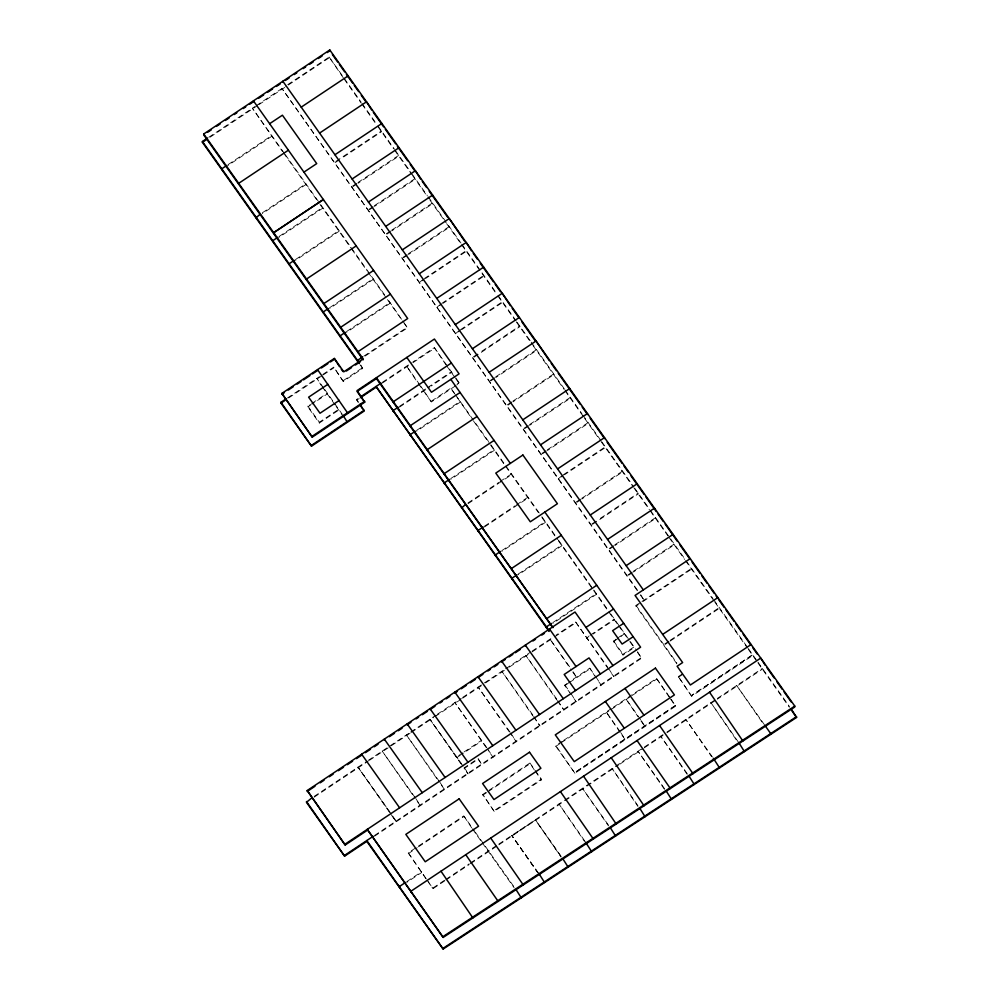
<?xml version="1.0" encoding="UTF-8"?>
<svg xmlns="http://www.w3.org/2000/svg" width="999" height="999" viewBox="0 0 999 999"><rect width="100%" height="100%" fill="white"/><g stroke="black" fill="none" stroke-linecap="round" stroke-linejoin="round"><path stroke-width="0.75" stroke-dasharray="5 3.75" d="M319.318 423.052L319.318 422.227L338.748 409.278L338.736 410.102L319.318 423.052L307.867 406.893L310.464 404.345M343.344 77.885L329.146 57.03L287.063 85.077M360.964 365.197L362.687 368.456L343.256 381.406L333.716 367.12L320.729 375.811M343.256 381.406L333.716 367.12M358.304 402.647L356.618 399.425L359.203 397.702M389.947 812.237L357.992 767.145L396.153 821.815L390.834 813.486M365.197 356.031L407.467 327.859L387.425 298.751M425.999 878.733L408.241 852.859L463.761 815.858L474.388 830.893M423.638 391.046L423.638 390.222M461.688 764.098L429.895 719.23L460.839 763.723M455.556 385.826L431.368 401.948L420.954 386.413M446.004 364.935L434.328 347.627L412.874 361.963M444.667 880.931L433.042 888.673L408.241 852.859M456.743 385.04L459.128 382.629L454.37 385.839M471.728 827.934L463.761 815.858M464.223 768.506L464.235 767.719L478.109 758.441L481.918 764.647L478.109 759.265L464.223 768.506L468.044 773.9L464.235 767.694L468.044 773.114M494.193 811.4L482.754 794.417L494.193 811.4L541.383 779.944L541.383 779.133L494.193 810.614M488.561 851.672L488.561 850.836M534.328 770.004L529.932 762.974L482.754 794.455M671.253 699.25L675.586 706.193L574.924 773.276L555.844 746.353L555.844 745.541L562.3 741.233M570.941 694.342L564.772 685.639L567.17 683.229M574.924 773.276L555.844 745.541M608.578 669.293L575.686 622.052L555.943 635.214M595.916 677.697L589.747 668.169L568.369 682.429M623.014 655.069L623.014 654.258L634.115 646.852L634.115 647.677L623.014 655.069L613.473 641.608L615.946 639.148M676.86 663.836L636.013 606.193L636.013 605.369L640.771 602.197M374.475 836.263L641.595 658.229L637.437 651.548M669.517 697.627L656.505 678.446L612.337 707.916M691.645 696.228L678.296 676.56L691.645 696.228L752.709 655.531L752.709 654.72L691.658 695.416L752.709 654.745M208.828 137.225L254.945 106.481M256.231 105.657L285.789 85.926M210.102 137.188L257.517 105.582M258.803 104.72L287.05 85.889M288.336 85.04L329.133 57.842M228.184 164.548L271.74 135.514L271.74 136.339L228.184 165.359M339.435 159.803L334.328 163.199L334.328 162.375L381.518 130.931L381.518 131.756L340.709 158.953M262.375 212.775L305.919 183.754L305.919 184.565L262.362 213.599M356.705 183.341L351.598 186.738L351.598 187.562L356.693 184.166M357.979 182.492L398.788 155.295L398.776 156.119L357.979 183.317M279.133 236.438L322.689 207.405L322.689 208.229L279.133 237.25M373.114 206.506L368.019 209.902L368.007 210.727L373.114 207.33M374.388 205.657L415.197 178.459L415.197 179.283L374.388 206.481M295.504 259.528L339.061 230.494L339.048 231.318L295.504 260.352M390.459 230.981L385.364 234.378L385.364 235.202L390.459 231.805M391.733 230.132L432.542 202.934L432.542 203.759L391.733 230.956M407.18 254.57L402.073 257.967L402.073 258.791L407.167 255.382M408.454 253.721L449.25 226.523L449.25 227.335L408.441 254.533M329.633 307.692L373.189 278.659L373.189 279.483L329.633 308.504M422.939 279.458L419.105 282.829L424.213 279.42M424.213 278.609L466.296 250.562L466.283 251.373L425.487 278.571M346.541 331.543L390.085 302.51L390.085 303.334L346.528 332.367M287.387 398.002L319.43 376.635M288.661 397.964L322.028 375.736M323.326 374.862L333.716 367.944M440.497 304.233L436.675 307.605L441.77 304.208M441.77 303.384L483.853 275.337L483.853 276.161L443.044 303.359M363.911 356.094L407.467 327.035M343.256 380.619L362.687 367.632M311.75 403.484L327.297 393.131L327.297 393.943L311.75 404.308M307.867 406.893L310.452 405.169M459.153 330.557L455.319 333.928L460.427 330.519M460.427 329.707L502.509 301.661L502.497 302.472L461.7 329.67M382.405 382.267L411.613 362.762M356.606 400.249L359.203 398.526M382.392 383.067L411.613 363.586M412.874 362.749L434.328 348.451M477.634 353.983L472.527 357.392L472.527 358.204L519.717 326.76L519.717 325.936L478.908 353.134M399.475 406.331L426.161 388.536M427.435 387.699L451.398 371.728L451.398 372.54L431.206 386.001M399.475 407.155L429.945 386.838M431.368 401.136L453.184 386.601M494.418 377.684L489.323 381.081L489.323 381.893L494.418 378.496M495.704 376.823L536.5 349.625L536.5 350.449L495.691 377.647M416.595 430.394L460.139 401.361L460.139 402.185L416.595 431.218M511.625 401.948L506.518 405.344L506.518 406.168L511.625 402.772M512.899 401.099L553.708 373.901L553.696 374.725L512.899 401.923M528.271 425.437L523.164 428.833L523.164 429.657L528.259 426.261M529.545 424.587L570.354 397.39L570.342 398.214L529.545 425.412M450.736 478.571L494.293 449.55L494.293 450.374L450.736 479.395M546.103 450.599L540.996 453.996L540.996 454.82L546.103 451.423M547.377 449.75L588.186 422.552L588.186 423.376L547.377 450.574M467.994 502.922L498.738 482.43M500.012 481.58L511.55 473.888L511.538 474.712L503.858 479.832M467.994 503.746L502.572 480.694M484.478 526.186L515.222 505.694M516.495 504.832L528.021 497.152L528.021 497.977L520.342 503.096M484.478 526.997L519.055 503.946M561.975 475.649L558.154 479.021L563.249 475.624M563.249 474.8L605.332 446.753L605.332 447.577L564.522 474.775M501.798 550.624L545.354 521.59L545.342 522.415L501.798 551.448M580.494 499.125L575.387 502.522L575.387 503.346L580.494 499.95M581.768 498.276L622.577 471.078L622.577 471.903L581.768 499.1M596.091 521.141L590.996 524.55L590.996 525.362L638.174 493.918L638.174 493.094L597.365 520.292M518.331 573.963L561.888 544.93L561.888 545.754L518.331 574.775M613.486 545.679L608.379 549.075L608.379 549.9L613.486 546.503M614.76 544.83L655.569 517.632L655.556 518.456L614.76 545.654M552.809 622.602L596.366 593.581L596.366 594.393L552.809 623.426M632.18 572.052L627.072 575.449L627.072 576.273L632.167 572.877M633.453 571.203L674.25 544.005L674.25 544.83L633.441 572.027M314.198 796.353L366.983 761.163M368.181 760.414L410.089 732.454M410.626 732.067L436.138 715.072M437.387 714.235L461.326 698.276M462.624 697.414L483.116 683.753M484.365 682.916L504.345 669.605M505.606 668.768L530.844 651.935M532.13 651.086L553.483 636.85M314.185 797.165L368.181 761.176M369.455 760.326L410.089 733.241M411.326 732.417L433.628 717.557M434.877 716.72L461.326 699.1M462.624 698.239L484.365 683.741M485.614 682.904L508.116 667.906M509.378 667.07L530.844 652.759M532.13 651.91L553.471 637.674M554.707 636.85L575.674 622.877M589.173 635.851L586.65 638.349L591.695 634.989M590.434 635.014L614.397 619.03L614.397 619.855L592.956 634.153M641.957 601.435L691.52 568.369L691.52 569.193L639.585 603.808M636.013 606.193L638.386 604.607M617.182 638.324L624.575 633.391L620.879 636.675M613.473 641.608L619.642 637.499M462.849 752.759L456.605 756.917L456.593 757.741L460.339 755.244M464.098 751.922L481.58 740.271L481.58 741.096L461.588 754.407M564.772 685.639L568.356 683.254M569.555 682.454L589.747 668.993M374.475 835.476L641.595 657.404M668.943 641.108L663.786 644.555L663.773 645.366L668.943 641.932M670.242 640.247L719.292 607.554L719.292 608.379L670.229 641.071M563.586 740.409L611.113 708.703M555.844 746.353L559.715 743.78M561.001 742.919L609.877 710.351M611.101 709.527L630.993 696.266M632.267 695.416L656.505 679.27M482.742 795.241L486.575 792.694M487.849 791.845L529.932 763.798M408.241 853.67L417.282 847.651M418.569 846.79L463.748 816.683M678.296 676.598L682.742 673.638M678.296 677.384L682.729 674.425M406.805 881.618L421.603 871.702L421.603 872.527L406.793 882.392M433.054 887.911L444.667 880.144M445.954 879.307L469.193 863.798M470.479 862.949L497.589 844.817M498.876 844.03L643.056 747.889M644.305 747.077L665.684 732.804M666.945 731.992L716.046 699.2M717.332 698.401L762.374 668.356L762.374 669.168L717.332 699.2M445.954 880.069L469.193 864.585M470.479 863.723L497.589 845.654M498.876 844.804L563.886 801.46M565.122 800.649L618.556 765.034M619.855 764.16L643.044 748.701M644.305 747.864L665.684 733.616M666.932 732.779L716.046 700.049M329.146 57.03L343.344 77.073M344.23 78.322L361.101 102.123M361.988 103.372L377.073 124.663M377.959 125.924L394.468 149.201M395.329 150.424L410.876 172.365M411.738 173.589L427.335 195.592M428.209 196.815L460.914 242.969M461.813 244.231L497.177 294.131M498.064 295.392L516.271 321.079M517.132 322.302L530.319 340.896M531.206 342.145L564.223 388.736M565.097 389.972L581.942 413.748M582.829 415.01L601.048 440.709M601.898 441.908L633.841 486.975M634.715 488.199L649.475 509.04M650.349 510.277L669.805 537.724M670.691 538.985L685.476 559.84M686.338 561.063L713.024 598.701M713.91 599.974L747.439 647.265M748.313 648.513L757.105 660.951M757.979 662.15L789.385 706.468M344.23 79.146L361.089 102.947M361.988 104.196L377.073 125.487M377.959 126.736L393.594 148.801M394.468 150.025L411.738 174.4M412.599 175.624L429.071 198.863M429.945 200.087L445.741 222.377M446.615 223.614L460.914 243.781M461.8 245.055L497.177 294.955M498.064 296.216L515.409 320.691M516.271 321.903L532.08 344.218M532.966 345.467L564.21 389.56M565.084 390.796L583.728 417.082M584.615 418.344L600.187 440.309M601.048 441.521L632.979 486.575M633.841 487.799L649.475 509.865M650.349 511.088L668.019 536.038M668.918 537.287L684.615 559.452M685.476 560.664L713.91 600.786M714.809 602.047L747.427 648.089M748.313 649.325L757.105 661.738M757.979 662.974L789.385 707.28M764.435 724.737L736.638 685.476L763.536 724.275M637.437 590.109L281.955 88.474L637.437 590.896M640.883 594.942L644.343 600.636L638.299 592.107M636.013 605.369L676.872 663.049M434.328 347.627L454.832 376.598M455.694 377.784L459.128 382.667M446.903 366.208L454.832 377.397M455.694 378.609L459.128 383.454M712.462 757.055L685.776 719.38L711.563 756.618M284.34 153.322L252.372 108.192L282.53 151.573M285.239 154.558L320.042 203.696M320.929 204.92L386.526 297.527M454.62 393.594L450.799 388.186L472.727 419.942M455.407 394.68L541.021 515.521M541.883 516.708L557.529 538.823M558.404 540.022L609.889 612.699M610.801 613.948L619.492 626.248M620.342 627.409L636.613 650.399M656.505 678.446L670.379 698.051M283.429 152.835L319.156 203.247M320.042 204.495L350.724 247.802M351.623 249.063L366.895 270.604M367.794 271.878L386.526 298.314M387.412 299.563L403.121 321.728M403.996 322.952L407.467 327.859M473.626 421.203L489.797 444.031M490.696 445.292L504.645 464.972M505.506 466.196L538.424 512.637M541.883 517.519L557.529 539.61M558.404 540.834L592.819 589.41M593.706 590.659L608.091 610.938M608.99 612.212L617.794 624.637M618.643 625.836L628.908 640.334M629.782 641.558L634.115 647.677M637.437 652.359L641.595 658.229M670.379 698.85L675.586 706.193M613.473 640.796L623.014 654.258M420.055 385.152L406.568 366.133L417.345 382.167M418.244 383.441L431.368 401.948M687.225 773.638L660.664 736.151L687.225 774.462M575.686 622.052L607.704 667.232M608.578 668.481L613.836 676.723L609.452 670.529M640.646 719.655L625.898 698.85L638.036 716.795M641.508 720.878L644.979 726.585L638.898 718.019M589.747 668.169L595.042 675.624M595.916 676.872L601.198 685.152L596.79 678.933M664.497 788.598L638.024 751.236L664.485 789.41M360.09 364.81L362.687 368.456M620.054 731.568L606.181 711.987L620.054 732.392M620.916 732.791L625.249 739.735L620.916 733.616M569.617 666.795L550.024 639.16L571.391 670.129M573.176 671.815L576.735 677.672L572.29 671.39M564.772 684.827L570.054 692.282M570.941 693.518L576.223 701.798L571.815 695.579M356.618 399.425L358.304 401.86M556.793 699.175L525.736 655.344L556.793 699.999M557.679 700.424L563.886 710.014L557.679 701.248M323.813 388.236L316.845 378.371L321.191 385.339M324.687 389.435L342.195 414.185M322.065 386.576L335.214 405.132M336.101 406.368L342.195 414.972M532.892 715.109L501.835 671.278L532.892 715.933M533.778 716.358L539.984 725.948L533.778 717.182M608.428 825.062L582.392 788.298L608.428 825.886M307.867 406.081L319.318 422.227M510.077 732.155L478.134 687.075L509.19 731.73M510.964 733.403L516.283 741.745L510.077 732.979M529.932 762.974L534.34 769.218M535.214 770.429L541.383 779.158M535.214 771.253L541.383 779.944M486.863 747.727L454.87 702.584L488.623 751.036M487.737 748.975L493.019 757.242L489.498 752.272M429.882 719.268L463.386 766.533M538.411 872.989L511.775 835.351L537.524 872.527M538.411 873.363L511.775 835.776L535.364 820.054L561.063 856.618M439.21 781.28L406.381 734.927L437.437 779.545M440.097 782.517L444.543 789.56L438.324 780.793M475.274 832.105L514.198 887.1M472.614 829.182L481.468 841.682M482.355 842.931L514.198 887.861M415.022 797.402L382.192 751.073L413.249 795.666M415.909 798.663L420.342 805.694L414.135 796.927M357.992 767.207L391.72 814.784M392.607 816.033L396.153 821.041M426.885 879.982L433.042 888.673M561.063 856.255L535.364 819.692L561.063 857.042M738.261 741.932L710.901 702.634L737.374 741.483M637.936 805.718L612.075 768.506L637.936 806.48M584.602 840.771L558.965 803.933L584.602 841.558M675.586 705.369L574.924 772.464L675.586 705.394"/><path stroke-width="1.5" d="M359.228 363.586L202.41 142.308L202.422 141.483L207.542 138.074M443.181 937.424L367.27 829.37L443.181 937.424L794.767 707.017L794.779 706.093L329.782 49.95L203.721 133.991L203.721 134.902L363.149 359.865M221.778 169.63L221.778 168.819L226.91 165.397M238.686 184.241L238.686 183.341L288.386 150.212M255.969 217.869L259.815 214.485M269.63 123.701L282.417 115.197L316.72 163.611L303.933 172.128M272.727 241.521L272.727 240.697L277.859 237.287M273.664 233.591L273.664 232.667L323.364 199.538L323.351 200.474M360.002 404.22L364.235 411.014L311.513 446.166L280.981 403.097L280.981 402.272L286.101 398.851M282.842 82.155L282.842 81.231L643.331 589.909M406.805 357.442L431.481 392.257L459.09 373.851L434.415 339.036L357.105 390.559L364.697 402.197L312.237 437.162L281.868 393.394L334.328 358.429L343.818 371.815L363.149 358.928L203.721 133.966M289.098 264.623L289.098 263.798L294.218 260.377M306.518 279.957L306.518 279.033L356.218 245.904M311.613 798.064L306.456 802.322L344.618 856.155L366.82 841.358L366.833 840.559L443.144 949.05L796.578 717.444L791.183 709.003M367.27 830.294L345.179 845.017L307.217 790.521L575.024 612.012L612.986 665.584M311.513 446.166L280.981 402.272M312.237 437.162L281.868 393.394M323.226 312.774L323.226 311.963L328.346 308.541M323.888 304.47L323.901 303.546L373.589 270.429M329.782 49.95L329.77 50.874L327.235 52.572M339.51 366.658L334.328 358.429M340.135 336.626L340.135 335.814L345.254 332.392M340.709 328.209L340.709 327.272L390.409 294.156M344.618 856.155L306.468 801.498M345.179 845.017L307.217 790.521M348.151 76.798L348.151 75.874L301.211 107.155M347.365 422.265L343.057 415.359M347.902 413.386L317.545 369.618L317.532 370.542L312.437 373.938M357.505 361.151L357.505 360.327M357.992 352.597L358.004 351.673L407.692 318.544L253.421 100.849L253.409 101.773L249.588 104.321M549.05 631.443L376.036 386.476L549.063 630.619M376.436 378.609L376.436 377.684L552.934 627.672L376.436 378.609L357.105 391.483L364.697 402.197M381.88 124.4L381.88 123.464L334.94 154.745M384.328 740.059L384.328 739.135L422.29 792.694M393.107 411.388L393.119 410.577L398.201 407.18M393.419 402.572L393.419 401.648L451.398 362.999M399.051 148.639L399.051 147.702L352.123 178.983M399.4 887.324L399.4 886.5M410.189 435.489L410.189 434.665L415.309 431.243M410.402 426.536L410.402 425.611L460.102 392.482M411.051 892.082L411.051 891.158L760.751 658.079L765.222 665.322M427.385 450.499L427.385 449.575L477.085 416.458M429.995 709.615L429.995 708.691L467.957 762.249M432.642 196.029L432.642 195.092L385.701 226.386M444.33 483.666L444.33 482.842L449.463 479.433M444.368 474.475L444.368 473.538L494.068 440.409M461.588 508.016L465.434 504.632M472.902 917.944L440.984 871.203M478.071 531.268L478.071 530.444L483.191 527.035M477.984 677.634L477.984 676.71L515.946 730.269M483.678 268.044L483.678 267.12L436.75 298.401M495.392 555.706L495.392 554.895L500.511 551.473M498.176 901.385L465.746 854.694M501.56 661.912L501.56 660.988L539.522 714.56M511.613 569.355L511.613 568.431L561.313 535.289M511.925 579.045L511.925 578.234L517.057 574.812M519.355 318.381L519.355 317.457L472.415 348.738M521.278 897.851L515.971 889.51M523.276 884.927L490.721 838.049M525.337 646.066L525.337 645.142L563.299 698.701M544.617 882.554L539.298 874.187M546.403 627.697L546.403 626.873L551.523 623.463M547.027 619.33L547.027 618.406L596.728 585.277M549.512 629.957L549.512 629.033L576.086 666.533M568.144 867.132L562.837 858.778M569.717 389.46L569.73 388.536L522.789 419.817M591.683 851.71L585.489 842.045M593.344 839.01L560.414 791.608M615.609 836.026L610.227 827.584M616.221 824.025L583.541 776.186M637.2 484.665L637.2 483.741L590.259 515.022M644.055 805.781L611.226 757.729M645.067 816.72L639.722 808.191M654.495 509.078L654.495 508.141L607.554 539.423M670.391 788.523L637.037 740.534M671.553 799.375L666.258 791.083M673.089 535.314L673.089 534.378L626.148 565.671M693.031 773.688L659.565 725.524M694.305 784.452L688.998 776.136M719.567 767.906L713.348 758.278M742.894 741.008L709.54 692.207M744.43 751.61L739.135 743.169M770.704 734.402L770.704 733.553M207.542 132.355L211.363 129.808M216.458 126.398L220.28 123.851M225.374 120.454L229.196 117.907M234.303 114.51L236.85 112.812M243.219 108.566L245.766 106.868M258.529 98.364L263.649 94.955M267.482 92.395L272.602 88.986M276.436 86.426L280.282 83.866M285.377 80.469L289.186 77.934M294.255 74.55L296.79 72.865M303.134 68.631L305.669 66.945M309.478 64.411L313.286 61.863M318.356 58.491L322.165 55.956M202.41 142.308L206.256 139.748M319.593 133.079L366.521 101.798L371.64 109.952M273.664 232.692L323.364 199.563M368.444 202.035L415.384 170.742L420.554 178.983M402.335 249.837L449.263 218.556L464.423 240.884M419.28 273.751L466.208 242.47L471.453 250.786M281.868 394.318L284.415 392.619M288.236 390.072L293.331 386.675M297.153 384.128L300.974 381.581M303.521 379.882L309.89 375.636M321.416 367.957L327.872 363.661M330.457 361.938L334.328 359.353M280.981 403.097L284.827 400.537M357.505 360.364L362.637 356.918M346.391 371.029L351.548 367.595M355.419 365.01L360.564 361.576M327.947 384.29L308.616 397.177L320.005 413.236L339.335 400.362M455.294 324.588L502.235 293.294L510.339 305.669M360.502 396.878L381.131 383.092M360.502 397.664L376.036 387.3M312.237 436.238L364.697 401.273M311.513 445.342L364.248 410.202M489.123 372.302L536.051 341.021L549.338 360.701M540.534 444.842L587.462 413.561L587.462 414.498L582.142 406.98M557.592 468.918L604.52 437.637L604.52 438.561L590.159 418.294M307.217 791.458L314.997 786.263M320.179 782.816L324.063 780.219M329.258 776.76L333.142 774.175M338.324 770.716L343.506 767.257M347.402 764.672L352.585 761.213M356.481 758.616L361.663 755.169L361.663 754.233L399.625 807.804M365.434 752.647L370.479 749.287M374.25 746.777L378.034 744.255M389.398 736.675L394.48 733.291M398.276 730.756L402.085 728.221M410.964 722.302L407.155 724.837L407.167 723.913L445.117 777.472M416.046 718.918L418.581 717.232M422.39 714.697L427.46 711.313M431.243 708.791L434.965 706.305M439.935 702.996L442.42 701.335M446.141 698.85L449.875 696.365M457.417 691.345L454.845 693.056L454.845 692.132L492.807 745.691M461.276 688.773L466.408 685.339M470.267 682.779L475.412 679.345M479.22 676.81L482.942 674.325M487.912 671.016L490.397 669.367M494.118 666.882L497.839 664.397M502.809 661.088L505.319 659.415M509.065 656.917L512.824 654.407M515.322 652.747L520.329 649.412M532.966 640.983L535.514 639.285M541.87 635.052L544.418 633.354M585.938 627.422L613.548 609.015M623.676 623.301L612.624 630.656L622.115 644.055L633.166 636.688M345.179 844.093L640.596 647.19L544.855 512.075M662.662 634.402L717.881 597.589L717.881 598.526L716.096 596.003M344.618 855.356L373.201 836.288M399.4 886.55L405.569 882.392M443.181 936.488L794.779 706.093M443.144 948.276L796.59 716.62M332.405 54.583L337.65 61.988M339.398 64.46L344.643 71.866M346.391 74.338L352.522 82.979M354.27 85.439L358.641 91.621M361.276 95.317L365.646 101.486M373.339 112.363L383.591 126.823M385.314 129.246L395.616 143.781M397.34 146.204L407.642 160.764M410.227 164.398L414.523 170.467M422.29 181.418L426.598 187.5M429.183 191.159L447.515 217.008M473.201 253.259L477.559 259.415M480.182 263.124L493.394 281.755M495.167 284.253L500.462 291.733M512.15 308.216L518.456 317.108M521.99 322.103L535.177 340.709M551.111 363.199L556.431 370.704M558.204 373.201L580.369 404.483M607.167 442.307L622.177 463.486M623.95 465.971L628.359 472.202M631.018 475.949L636.313 483.416M638.061 485.889L644.118 494.43M645.841 496.865L656.256 511.575M658.029 514.073L663.348 521.565M665.122 524.063L677.384 541.371M679.957 545.004L690.259 559.552L690.259 558.616L635.052 595.429L682.629 662.562L677.11 666.246L690.396 684.989L751.136 644.505L751.136 645.441L743.044 634.028M692.045 562.062L700.062 573.376M701.847 575.899L707.192 583.441M708.978 585.951L714.322 593.493M718.781 599.787L724.175 607.404M725.973 609.939L734.053 621.341M735.851 623.888L741.246 631.493M752.884 647.901L757.254 654.07M767.007 667.844L774.175 677.959M776.86 681.743L782.242 689.335M784.028 691.857L791.196 701.96M792.082 711.088L796.578 717.444M765.321 725.961L770.704 733.591M450.799 379.37L510.352 463.399M624.987 688.411L643.968 715.197M600.411 673.963L589.023 657.904L564.185 674.462L575.561 690.534M605.369 701.485L624.35 728.271M202.422 141.483L359.24 362.799M341.233 369.093L342.957 371.528M360.002 405.032L362.55 408.628M366.82 841.358L443.144 949.05M522.902 455.032L495.791 473.089L530.307 521.79L557.405 503.721L522.902 455.032M459.165 798.825L405.831 834.377L425.237 861.775L478.571 826.223L459.165 798.825M529.52 752.21L482.579 783.491L493.968 799.562L540.909 768.268L529.52 752.21M655.431 668.119L555.294 734.864L574.275 761.638L674.412 694.904L655.431 668.119"/></g></svg>
